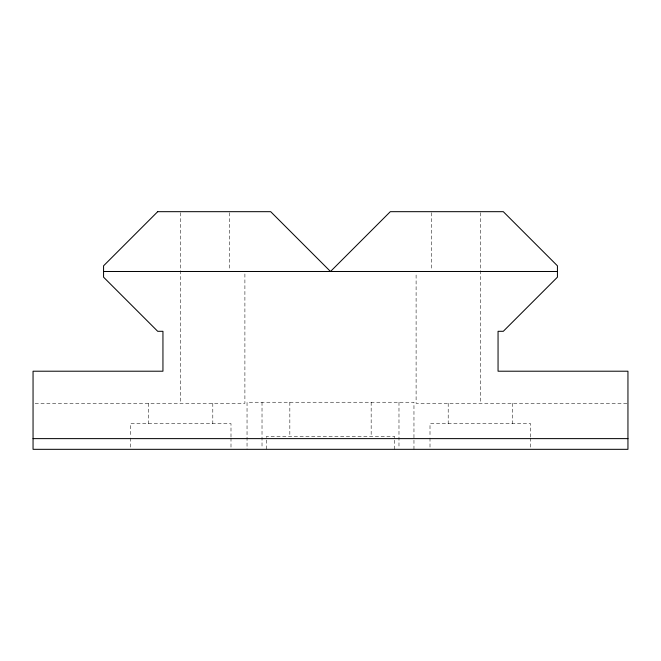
<?xml version="1.0" encoding="UTF-8"?>
<svg xmlns="http://www.w3.org/2000/svg" width="661" height="661" viewBox="0 0 661 661"><rect width="100%" height="100%" fill="white"/><g stroke="black" fill="none" stroke-linecap="round" stroke-linejoin="round"><path stroke-width="0.5" stroke-dasharray="3.31 2.48" d="M35.116 403.309L244.9 403.309L244.9 272.522M626.917 403.309L416.1 403.309L416.1 272.522M530.585 436.995L530.585 423.643L430.005 423.643L430.005 436.995M530.585 438.02L530.585 448.29M512.391 403.309L512.391 423.643M480.291 212.71L480.291 403.309M448.199 403.309L448.199 423.643M431.592 212.71L431.592 270.456M430.005 438.02L430.005 448.29M413.96 449.323L413.96 402.243L247.04 402.243L247.04 449.323M398.98 402.243L398.98 448.298M394.7 449.323L394.7 436.483L266.3 436.483L266.3 449.323M371.16 402.243L371.16 436.483M289.84 402.243L289.84 436.483M262.02 402.243L262.02 448.298M230.995 436.995L230.995 423.643L130.415 423.643L130.415 436.995M230.995 438.02L230.995 448.29M229.408 212.71L229.408 270.456M212.801 403.309L212.801 423.643M180.709 212.71L180.709 403.309M148.609 403.309L148.609 423.643M130.415 438.02L130.415 448.29"/><path stroke-width="0.99" d="M103.562 271.489L557.438 271.489M33.05 438.623L627.95 438.623M157.698 211.677L103.562 265.821L103.562 277.166L157.698 331.301L162.945 331.301L162.945 371.209L33.05 371.209L33.05 449.323L627.95 449.323L627.95 371.209L498.055 371.209L498.055 331.301L503.302 331.301L557.438 277.166L557.438 265.821L503.302 211.677L390.312 211.677L330.5 271.489L270.688 211.677L157.698 211.677"/></g></svg>
